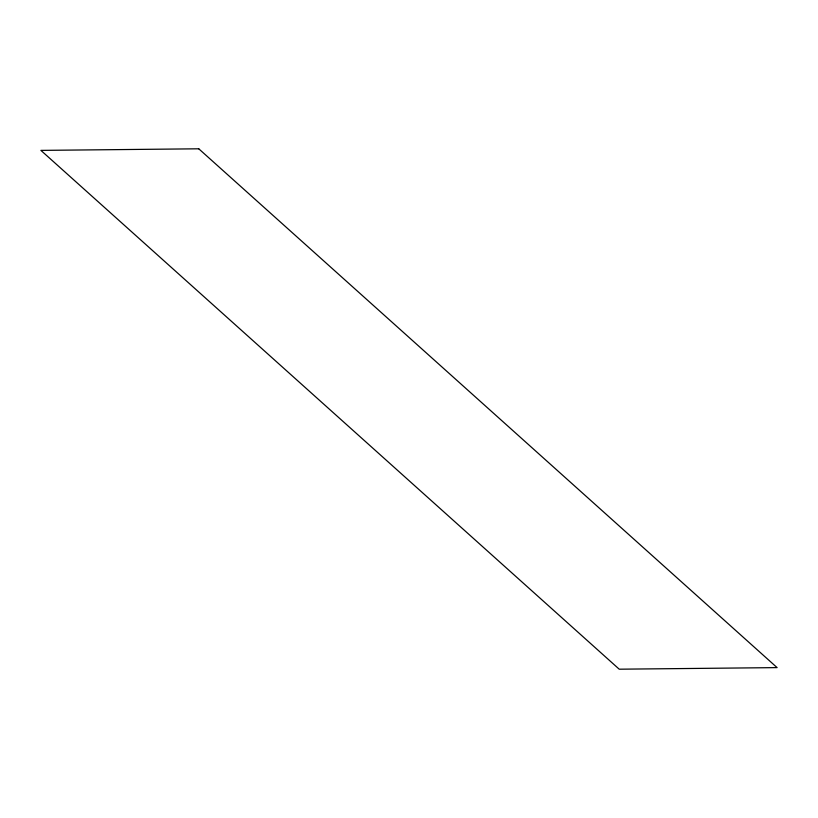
<?xml version="1.0" encoding="UTF-8"?>
<svg xmlns="http://www.w3.org/2000/svg" width="818" height="818" viewBox="0 0 818 818"><rect width="100%" height="100%" fill="white"/><g stroke="black" fill="none" stroke-linecap="round" stroke-linejoin="round"><path stroke-width="1.23" d="M198.774 148.804L40.9 150.389L619.226 669.196L777.1 667.611L198.774 148.804"/></g></svg>
